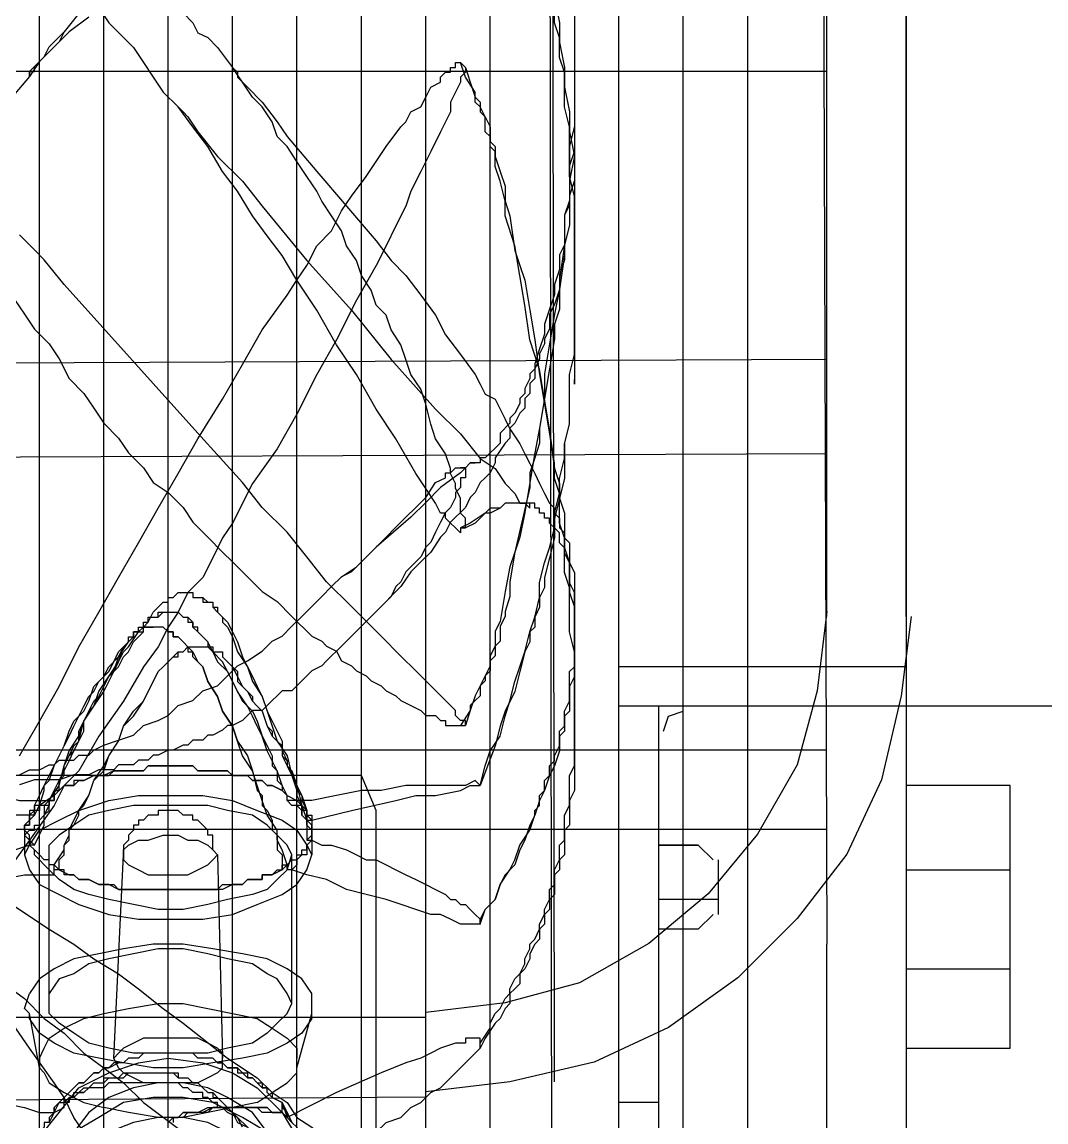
# Model space of a CAD drawing. Header units: millimetres. Extents: x 183355 to 194386, y -190559 to -183233.
# Drawn here: x 186724.3 to 186860, y -186828.7 to -186682.9 of the extents above; entities that cross this region are included whole.
import ezdxf

# ---------------------------------------------------------------- set-up
doc = ezdxf.new("R2010")
doc.units = ezdxf.units.MM
doc.header["$LTSCALE"] = 13
doc.layers.add('1', color=4, linetype='Continuous')

# ---------------------------------------------------------------- blocks, each defined once
blk = doc.blocks.new('A$C6BCA710F')
at = {"layer": '1'}
for points in [[(59.75, 378.85), (59.75, 525.93), (155.61, 525.27)], [(104.4, 525.27), (104.4, 5.25)], [(112.93, 525.27), (112.93, 5.25)], [(121.47, 525.27), (121.47, 5.25)], [(130, 525.27), (130, 5.25)], [(138.54, 525.27), (138.54, 5.25)], [(147.08, 525.27), (147.08, 5.25)], [(155.61, 525.27), (155.61, 5.25)], [(219.96, 461.58), (218.64, 472.09), (216.02, 483.25), (211.42, 493.1), (204.86, 501.63), (196.98, 509.51), (187.78, 516.08), (177.94, 520.67), (166.77, 523.3), (155.61, 524.61)], [(164.15, 524.61), (164.15, 5.25)], [(172.68, 523.3), (172.03, 7.22)], [(181.22, 520.02), (181.22, 10.51)], [(155.61, 514.76), (59.75, 514.76)], [(189.75, 515.42), (189.75, 15.1)], [(208.79, 460.92), (207.48, 471.43), (204.86, 481.28), (199.6, 490.47), (193.04, 498.35), (185.16, 504.92), (175.97, 510.17), (166.12, 512.79), (155.61, 514.11)], [(198.29, 508.86), (198.29, 21.67)], [(208.79, 489.81), (59.09, 489.81)], [(101.77, 482.59), (103.08, 481.94), (103.74, 481.94), (104.4, 481.94), (105.71, 481.28), (106.37, 481.28), (107.02, 480.62), (108.34, 480.62), (108.99, 480.62), (109.65, 479.97), (110.96, 479.97), (111.62, 479.31), (112.93, 478.65), (114.9, 478), (116.87, 477.34), (118.19, 476.03), (120.16, 475.37), (121.47, 474.71), (122.78, 473.4), (124.75, 472.74), (126.06, 471.43), (128.03, 470.77), (129.35, 469.46), (130.66, 468.15), (131.97, 467.49), (133.94, 466.18), (135.26, 464.86), (136.57, 464.21), (137.88, 462.89), (139.2, 461.58), (140.51, 460.27), (141.82, 458.95), (143.14, 457.64), (144.45, 456.33)], [(175.31, 382.13), (175.31, 384.1), (175.31, 386.07), (175.31, 388.7), (175.31, 390.67), (175.31, 392.64), (175.31, 394.61), (175.31, 397.24), (175.31, 399.21), (175.31, 401.17), (175.31, 403.8), (174.65, 405.77), (174.65, 407.74), (174.65, 409.71), (174, 412.34), (174, 414.31), (173.34, 416.28), (173.34, 418.25), (172.68, 420.22), (172.03, 421.53), (172.03, 422.84), (172.03, 423.5), (171.37, 424.81), (171.37, 425.47), (170.71, 426.78), (170.71, 427.44), (170.06, 428.75), (170.06, 430.06), (169.4, 430.72), (169.4, 432.03), (168.74, 432.69), (168.74, 434), (168.09, 434.66), (167.43, 435.97), (166.77, 436.63), (166.77, 437.94), (166.12, 438.6), (164.8, 440.57), (164.8, 441.23), (164.15, 442.54), (163.49, 443.2), (162.83, 443.85), (162.18, 445.17), (161.52, 445.82), (160.86, 447.14), (160.21, 447.79), (159.55, 448.45), (158.89, 449.11), (158.24, 450.42), (157.58, 451.08), (156.27, 453.05), (154.95, 454.36), (153.64, 455.67), (152.33, 457.64), (149.05, 460.92), (147.73, 462.24), (147.08, 462.89), (146.42, 463.55), (145.76, 464.21), (145.11, 464.86), (144.45, 465.52), (143.79, 466.18), (143.14, 466.83), (142.48, 467.49), (141.82, 468.15), (140.51, 468.8), (139.85, 469.46), (139.2, 470.12), (138.54, 470.77), (137.88, 471.43), (136.57, 471.43), (135.91, 472.09), (135.26, 472.74), (134.6, 473.4), (133.94, 474.06), (132.63, 474.06), (131.97, 474.71), (131.32, 475.37), (130, 476.03), (129.35, 476.03), (128.69, 476.68), (127.38, 477.34), (126.72, 477.34), (126.06, 478), (124.75, 478), (124.09, 478.65), (123.44, 478.65), (122.13, 479.31), (121.47, 479.31), (120.16, 479.97), (119.5, 479.97), (118.84, 480.62), (117.53, 480.62), (116.87, 481.28), (115.56, 481.28), (114.9, 481.28), (114.25, 481.94), (112.93, 481.94), (112.28, 481.94), (110.96, 482.59), (110.31, 482.59), (108.99, 482.59), (107.02, 483.25), (105.05, 483.25), (103.74, 483.25), (101.77, 483.91)], [(208.79, 479.31), (53.84, 479.31)], [(160.86, 476.03), (160.86, 475.37), (160.21, 475.37), (159.55, 474.71), (159.55, 474.06), (158.89, 473.4), (158.24, 472.74), (154.95, 469.46), (151.67, 466.18), (150.36, 464.86), (149.05, 463.55), (145.76, 460.27), (142.48, 456.98), (139.85, 453.7), (137.23, 450.42), (133.94, 447.14), (131.32, 443.85), (125.41, 437.29), (119.5, 430.72), (113.59, 424.16), (107.68, 417.59), (105.05, 414.31), (103.74, 412.99), (101.77, 411.02)], [(143.79, 466.18), (144.45, 467.49), (145.76, 468.15), (146.42, 468.8), (147.73, 469.46), (148.39, 470.12), (149.7, 470.77), (150.36, 471.43), (151.67, 472.09), (152.33, 472.74), (153.64, 473.4), (154.95, 474.06), (155.61, 474.71), (156.92, 474.71), (157.58, 475.37), (158.24, 475.37), (158.24, 476.03), (158.89, 476.03), (159.55, 476.03), (160.21, 476.03)], [(173.34, 418.25), (172.68, 421.53), (172.03, 425.47), (171.37, 429.41), (171.37, 432.69), (170.71, 436.63), (170.06, 439.91), (169.4, 443.85), (168.74, 447.79), (168.09, 451.08), (167.43, 453.05), (166.77, 455.02), (166.12, 458.3), (165.46, 462.24), (164.8, 463.55), (164.8, 465.52), (164.15, 466.83), (164.15, 467.49), (164.15, 468.15), (163.49, 469.46), (163.49, 470.12), (162.83, 470.77), (162.83, 472.09), (162.18, 472.74), (161.52, 473.4), (161.52, 474.06), (160.21, 476.03)], [(160.21, 476.03), (160.86, 476.03)], [(174, 412.34), (173.34, 416.93), (173.34, 420.87), (172.68, 422.84), (172.68, 424.81), (172.03, 428.75), (171.37, 432.69), (170.71, 436.63), (170.71, 438.6), (170.06, 440.57), (169.4, 442.54), (169.4, 444.51), (167.43, 453.05), (166.77, 456.98), (166.77, 458.95), (166.12, 460.92), (166.12, 461.58), (165.46, 462.89), (165.46, 463.55), (165.46, 464.86), (164.8, 465.52), (164.8, 466.83), (164.15, 467.49), (164.15, 468.8), (163.49, 469.46), (162.83, 470.77), (162.18, 472.09), (161.52, 474.06), (160.86, 476.03)], [(101.11, 419.56), (102.43, 421.53), (103.74, 423.5), (105.71, 425.47), (107.02, 427.44), (108.34, 430.06), (110.31, 432.03), (111.62, 434), (112.93, 435.97), (114.9, 437.94), (116.22, 439.91), (118.19, 441.88), (119.5, 443.85), (121.47, 445.17), (123.44, 447.14), (124.75, 449.11), (126.72, 451.08), (128.69, 453.05), (130, 454.36), (131.97, 456.33), (133.94, 458.3), (135.91, 459.61), (137.88, 461.58), (138.54, 462.24), (139.85, 463.55), (140.51, 464.21), (141.82, 464.86), (142.48, 465.52), (143.79, 466.18)], [(160.86, 442.54), (160.86, 443.2), (160.21, 443.2), (160.21, 443.85), (160.21, 444.51), (159.55, 445.17), (159.55, 445.82), (158.89, 447.14), (158.24, 447.79), (157.58, 449.11), (156.92, 450.42), (156.27, 451.73), (155.61, 452.39), (154.95, 453.7), (154.3, 454.36), (152.98, 455.67), (152.33, 456.98), (151.67, 457.64), (151.02, 458.95), (150.36, 459.61), (149.05, 460.92)], [(208.79, 461.58), (208.79, 216.02)], [(219.3, 461.58), (219.3, 263.95)], [(144.45, 456.33), (146.42, 455.02), (148.39, 453.05), (150.36, 451.08), (151.67, 449.76), (155.61, 445.82), (156.92, 443.85), (158.24, 443.2), (158.24, 442.54), (158.89, 442.54), (159.55, 441.88), (160.86, 441.88), (161.52, 441.23)], [(162.18, 441.23), (161.52, 441.23), (160.86, 441.88), (160.21, 442.54), (157.58, 444.51), (155.61, 446.48), (153.64, 448.45), (149.05, 452.39), (147.08, 454.36), (145.76, 455.67), (144.45, 456.33)], [(159.55, 441.88), (160.21, 441.88)], [(160.21, 441.88), (160.86, 441.88), (160.86, 442.54)], [(175.31, 382.13), (175.31, 384.1), (175.31, 385.42), (175.31, 387.39), (175.31, 389.36), (175.31, 390.67), (175.31, 392.64), (175.31, 394.61), (175.31, 396.58), (175.31, 397.89), (175.31, 399.86), (174.65, 401.83), (174.65, 403.14), (174.65, 405.11), (174.65, 407.08), (174, 408.4), (174, 410.37), (174, 412.34), (173.34, 413.65), (173.34, 415.62), (172.68, 417.59), (172.68, 418.9), (172.03, 420.87), (171.37, 422.84), (171.37, 424.16), (170.71, 426.13), (170.06, 428.09), (170.06, 428.75), (169.4, 429.41), (169.4, 430.06), (168.74, 431.38), (168.74, 432.03), (168.09, 432.69), (168.09, 433.35), (167.43, 434.66), (166.77, 435.32), (166.77, 435.97), (165.46, 437.29), (165.46, 438.6), (164.8, 439.26), (164.15, 439.91), (163.49, 440.57), (162.83, 440.57), (162.83, 441.23), (162.18, 441.23), (161.52, 441.23), (160.86, 441.88), (160.21, 441.88)], [(161.52, 441.23), (162.18, 441.23)], [(107.68, 384.1), (107.02, 385.42), (105.71, 386.73), (103.08, 389.36), (103.08, 390.01), (99.14, 394.61)], [(175.31, 379.51), (175.31, 382.13), (175.31, 384.1), (175.31, 386.73), (175.31, 389.36), (175.31, 391.33), (175.31, 393.95), (175.31, 396.58), (174.65, 399.21), (174.65, 401.17), (174.65, 403.8), (174.65, 406.43), (174, 408.4), (174, 411.02), (174, 413.65), (173.34, 418.25)], [(175.31, 388.04), (175.31, 391.33), (175.31, 394.61), (175.31, 397.24), (175.31, 400.52), (174.65, 403.8), (174.65, 406.43), (174.65, 409.71), (174, 412.34)], [(208.79, 389.36), (59.75, 389.36)], [(104.4, 388.04), (103.08, 390.01)], [(103.08, 390.01), (103.08, 389.36), (103.74, 389.36), (103.74, 388.7), (104.4, 388.04), (105.05, 387.39), (105.71, 386.07), (106.37, 385.42), (107.68, 384.1)], [(108.34, 384.1), (106.37, 386.07), (104.4, 388.04)], [(175.31, 382.13), (175.31, 384.1), (175.31, 388.04)], [(110.31, 380.82), (107.68, 384.1)], [(110.96, 382.13), (108.34, 384.1)], [(110.31, 240.97), (108.99, 239), (107.68, 236.37), (106.37, 234.4), (103.08, 229.81), (97.17, 221.27), (95.86, 219.3), (94.55, 217.33), (93.24, 214.7), (91.92, 212.73), (88.64, 208.79), (86.01, 204.2)], [(186.47, 184.5), (186.47, 340.77)], [(99.8, 221.27), (102.43, 223.24), (105.05, 225.87), (107.68, 227.84), (110.31, 230.46), (112.93, 232.43), (115.56, 234.4), (118.19, 237.03), (123.44, 240.97)], [(219.3, 68.94), (219.3, 263.95)], [(137.88, 254.76), (137.23, 251.47), (135.91, 248.19), (134.6, 245.56), (132.63, 242.94), (129.35, 240.97), (126.72, 239.65), (123.44, 239), (120.16, 239), (116.87, 239.65), (113.59, 240.97), (110.96, 242.94), (108.99, 245.56), (107.02, 248.19)], [(137.23, 239), (136.57, 238.34), (135.91, 238.34), (135.26, 238.34), (134.6, 238.34), (133.94, 238.34), (133.29, 237.68), (132.63, 237.68), (131.97, 237.68), (131.32, 237.68), (130.66, 237.68), (130, 237.68), (128.69, 237.68), (127.38, 237.68), (126.06, 238.34), (125.41, 238.34), (124.75, 238.34), (124.09, 238.34), (123.44, 238.34), (122.78, 239), (122.13, 239), (122.13, 239.65)], [(160.86, 100.46), (160.21, 101.11), (160.21, 101.77), (159.55, 103.08), (158.89, 104.4), (158.89, 105.71), (158.24, 107.02), (157.58, 108.34), (156.27, 110.96), (154.95, 113.59), (153.64, 116.22), (152.98, 118.19), (151.67, 120.81), (150.36, 123.44), (149.05, 126.06), (146.42, 130.66), (143.79, 135.91), (141.17, 140.51), (138.54, 145.76), (135.91, 150.36), (132.63, 154.95), (130, 160.21), (128.69, 162.18), (127.38, 164.8), (126.06, 167.43), (124.09, 169.4), (122.78, 172.03), (121.47, 174), (120.16, 176.62), (118.19, 179.25), (115.56, 183.84), (112.28, 188.44), (109.65, 193.04), (107.68, 195.01), (106.37, 197.63), (103.08, 202.23), (99.8, 206.83)], [(126.06, 235.06), (126.72, 235.71), (127.38, 235.71), (128.03, 236.37), (128.69, 237.03), (129.35, 237.68), (130, 238.34), (130.66, 239.65), (131.97, 240.31), (132.63, 241.62), (133.94, 242.28), (134.6, 243.59), (135.26, 244.25), (136.57, 245.56), (137.23, 246.88), (137.88, 247.53), (138.54, 248.19), (138.54, 248.85), (139.2, 249.5), (139.2, 250.16), (139.85, 251.47)], [(140.51, 250.82), (139.2, 246.88), (137.23, 243.59), (134.6, 240.97), (131.32, 239)], [(102.43, 250.16), (103.08, 245.56), (104.4, 241.62), (107.02, 238.34), (109.65, 235.06), (113.59, 233.09), (117.53, 231.78), (121.47, 231.12), (126.06, 231.78)], [(131.32, 240.31), (130.66, 239), (129.35, 238.34), (128.69, 237.68), (128.03, 237.68), (128.03, 237.03), (127.38, 237.03), (126.72, 236.37), (126.06, 236.37), (126.06, 235.71), (125.41, 235.71), (124.75, 235.71), (124.09, 235.06), (123.44, 235.06), (122.78, 234.4), (122.13, 234.4), (121.47, 234.4), (120.81, 234.4), (120.16, 234.4), (119.5, 234.4), (118.19, 234.4), (117.53, 234.4), (116.87, 234.4), (116.22, 234.4), (115.56, 234.4), (114.9, 234.4), (114.25, 234.4), (113.59, 234.4), (112.93, 235.06), (112.28, 235.06), (111.62, 235.06), (110.96, 235.06), (110.31, 235.71), (109.65, 235.71), (108.99, 236.37), (108.34, 236.37), (108.34, 237.03), (107.68, 237.03)], [(136.57, 237.03), (135.26, 236.37), (134.6, 235.71), (134.6, 235.06), (133.94, 235.06), (133.29, 234.4), (132.63, 233.75), (131.97, 233.75), (131.32, 233.09), (130.66, 232.43), (130, 232.43), (129.35, 232.43), (128.69, 231.78), (128.03, 231.78), (127.38, 231.12), (126.72, 231.12), (126.06, 231.12), (125.41, 231.12), (124.75, 230.46), (124.09, 230.46), (123.44, 230.46), (122.78, 230.46), (122.13, 230.46), (120.81, 230.46), (120.16, 230.46), (119.5, 230.46), (118.84, 230.46), (118.19, 230.46), (117.53, 231.12), (116.87, 231.12), (116.22, 231.12), (115.56, 231.78), (114.9, 231.78), (114.25, 231.78), (113.59, 232.43), (112.93, 232.43), (112.28, 233.09), (111.62, 233.09), (110.96, 233.75), (110.31, 234.4), (109.65, 234.4), (108.99, 235.06), (108.34, 235.71), (107.68, 236.37), (107.02, 237.03), (106.37, 237.68), (106.37, 238.34), (105.71, 239), (105.71, 239.65)], [(137.23, 238.34), (137.88, 239.65), (138.54, 240.31), (138.54, 240.97), (139.2, 241.62), (139.2, 242.28), (139.85, 243.59), (139.85, 244.25), (140.51, 244.91), (140.51, 246.22), (140.51, 247.53), (140.51, 248.85)], [(101.77, 191.07), (104.4, 186.47), (107.02, 181.87), (109.65, 176.62), (112.28, 172.03), (114.9, 167.43), (117.53, 162.83), (120.16, 158.24), (122.78, 153.64), (125.41, 149.05), (128.69, 143.79), (131.32, 139.2), (133.94, 134.6), (137.23, 130), (138.54, 128.03), (139.85, 126.06), (141.17, 123.44), (143.14, 121.47), (144.45, 118.84), (145.76, 116.87), (147.73, 114.25), (149.05, 112.28), (150.36, 110.31), (152.33, 107.68), (152.98, 107.02), (153.64, 105.71), (154.95, 105.05), (155.61, 103.74), (156.27, 102.43), (157.58, 101.77), (157.58, 101.11), (158.24, 100.46), (158.89, 100.46), (158.89, 99.8), (159.55, 99.8), (159.55, 99.14), (160.21, 99.14)], [(115.56, 237.03), (112.28, 239), (108.99, 240.97), (106.37, 243.59), (104.4, 246.88)], [(129.35, 237.68), (130, 238.34), (130.66, 239), (131.97, 240.31), (133.29, 241.62), (133.94, 242.94), (135.26, 243.59), (135.91, 244.91), (137.23, 246.22), (137.88, 247.53)], [(136.57, 238.34), (138.54, 241.62), (139.85, 245.56)], [(162.83, 229.15), (162.83, 228.49), (162.18, 228.49), (161.52, 228.49), (160.86, 228.49), (160.86, 229.15), (160.21, 229.15), (159.55, 229.15), (157.58, 229.81), (156.27, 230.46), (154.95, 231.12), (152.98, 231.78), (149.7, 233.09), (143.79, 235.71), (137.23, 239), (137.88, 239.65)], [(140.51, 246.22), (141.82, 245.56), (143.14, 244.91), (145.11, 243.59), (146.42, 242.94), (147.73, 241.62), (149.05, 240.97), (150.36, 239.65), (152.33, 239), (153.64, 237.68), (154.95, 237.03), (156.27, 235.71), (157.58, 235.06), (158.89, 233.75), (159.55, 233.09), (160.21, 232.43), (160.86, 231.78), (161.52, 231.12), (162.18, 230.46), (162.83, 229.81)], [(77.48, 234.4), (81.42, 234.4), (84.7, 235.06), (86.67, 235.06), (88.64, 235.06), (89.95, 235.71), (91.92, 235.71), (93.89, 236.37), (95.21, 236.37), (99.14, 237.03), (102.43, 237.68), (104.4, 238.34), (106.37, 238.34), (105.71, 239.65), (105.05, 239.65), (105.05, 240.31), (104.4, 240.97), (103.74, 242.28), (103.74, 242.94), (103.74, 243.59), (103.08, 244.25)], [(81.42, 196.98), (83.39, 197.63), (84.7, 198.95), (86.01, 200.26), (87.98, 201.57), (90.61, 203.54), (93.89, 205.51), (96.52, 207.48), (99.8, 210.11), (105.71, 214.05), (108.99, 216.02), (111.62, 217.99), (114.9, 219.96), (117.53, 221.93), (120.81, 224.55), (123.44, 226.52), (129.35, 231.12), (133.29, 233.75), (135.26, 235.71), (137.23, 237.03), (138.54, 239), (140.51, 240.31), (144.45, 243.59)], [(121.47, 239.65), (122.13, 239), (122.78, 239), (123.44, 238.34), (124.09, 238.34), (124.75, 238.34), (125.41, 238.34), (126.72, 237.68), (127.38, 237.68), (128.03, 237.68), (128.69, 237.68), (129.35, 237.68), (130, 237.68), (130.66, 237.68), (131.32, 237.68), (131.97, 237.68), (132.63, 237.68), (133.29, 237.68), (133.94, 237.68), (134.6, 237.68)], [(134.6, 237.68), (133.94, 237.68), (133.29, 237.68), (132.63, 237.68), (131.97, 237.68), (131.32, 237.68), (130.66, 237.68), (130, 237.68), (129.35, 237.68), (128.69, 237.68), (128.03, 237.68), (127.38, 237.68), (126.72, 238.34), (125.41, 238.34), (124.75, 238.34), (124.09, 238.34), (123.44, 239), (122.78, 239), (122.13, 239), (121.47, 239.65)], [(147.08, 242.28), (147.08, 193.69)], [(113.59, 236.37), (110.96, 238.34), (108.99, 240.97)], [(134.6, 240.97), (132.63, 238.34)], [(149.05, 240.97), (149.05, 198.29)], [(106.37, 238.34), (107.68, 237.68), (107.68, 237.03), (108.34, 236.37), (108.99, 236.37), (108.99, 235.71), (109.65, 235.71), (110.31, 235.71), (110.96, 235.06), (111.62, 234.4), (112.28, 234.4), (112.93, 234.4), (112.93, 233.75), (113.59, 233.75), (114.25, 233.75), (114.9, 233.75), (115.56, 233.75), (116.22, 233.09), (116.87, 233.09), (117.53, 233.09), (118.19, 233.09), (118.84, 233.09), (120.16, 233.09), (120.81, 233.09), (121.47, 233.09), (122.13, 233.09), (122.78, 233.09), (122.78, 233.75)], [(106.37, 238.34), (107.02, 237.03)], [(106.37, 238.34), (106.37, 237.68), (107.02, 237.03)], [(107.68, 235.71), (110.31, 237.03), (112.93, 237.68)], [(133.29, 237.03), (130, 237.68), (126.72, 238.34), (123.44, 239), (120.16, 239), (116.22, 238.34), (112.93, 237.68)], [(132.63, 238.34), (129.35, 236.37), (126.72, 235.06), (123.44, 234.4), (120.16, 234.4), (116.87, 235.06), (113.59, 236.37)], [(131.32, 239), (127.38, 237.03), (123.44, 236.37), (119.5, 236.37), (115.56, 237.03)], [(126.06, 235.06), (126.72, 235.71), (127.38, 235.71), (127.38, 236.37), (128.03, 236.37), (128.69, 237.03), (129.35, 237.68)], [(128.03, 231.78), (128.69, 231.78), (129.35, 232.43), (130.66, 232.43), (130.66, 233.09), (131.32, 233.09), (131.97, 233.09), (131.97, 233.75), (132.63, 233.75), (133.29, 234.4), (133.94, 234.4), (133.94, 235.06), (134.6, 235.06), (135.26, 235.71), (135.26, 236.37), (136.57, 237.03), (137.23, 238.34)], [(133.29, 235.06), (136.57, 238.34)], [(134.6, 237.68), (135.26, 238.34), (135.91, 238.34), (136.57, 238.34), (136.57, 237.68), (136.57, 237.03)], [(136.57, 237.03), (137.23, 239)], [(136.57, 237.03), (136.57, 237.68), (137.23, 238.34)], [(107.02, 237.03), (107.68, 237.03), (107.68, 236.37), (108.34, 235.71), (108.99, 235.06), (109.65, 234.4), (110.31, 234.4), (110.96, 233.75), (111.62, 233.09), (112.28, 233.09), (112.93, 232.43), (113.59, 232.43), (114.9, 231.78)], [(107.02, 237.03), (107.68, 237.03)], [(107.68, 237.03), (108.34, 236.37), (108.99, 236.37), (109.65, 235.71), (110.31, 235.06), (110.96, 235.06), (111.62, 234.4), (112.28, 234.4), (112.93, 234.4), (113.59, 233.75), (114.9, 233.75), (115.56, 233.09), (116.87, 233.09), (117.53, 233.09), (118.19, 233.09), (119.5, 233.09), (120.16, 233.09), (120.81, 233.09), (121.47, 233.09), (122.13, 233.09), (122.78, 233.75)], [(133.29, 237.03), (135.26, 235.71)], [(186.47, 237.03), (181.22, 237.03)], [(104.4, 232.43), (105.05, 233.09), (105.71, 234.4), (107.68, 235.71)], [(122.78, 233.75), (124.09, 233.75), (124.75, 234.4), (125.41, 234.4), (126.06, 235.06)], [(126.06, 231.78), (130, 233.09), (133.29, 235.06)], [(135.26, 235.71), (137.23, 234.4), (138.54, 233.09), (138.54, 232.43)], [(128.69, 232.43), (128.03, 233.09), (126.72, 233.75), (125.41, 234.4), (123.44, 234.4), (121.47, 234.4), (119.5, 234.4), (118.19, 234.4), (116.87, 233.75), (115.56, 233.09), (114.9, 232.43)], [(104.4, 232.43), (103.08, 225.21)], [(104.4, 231.12), (104.4, 232.43)], [(114.9, 232.43), (114.25, 231.12)], [(131.32, 231.12), (127.38, 231.78), (123.44, 232.43), (119.5, 232.43), (115.56, 231.78)], [(128.69, 232.43), (128.69, 231.12)], [(138.54, 232.43), (138.54, 231.12)], [(138.54, 232.43), (140.51, 225.21)], [(115.56, 231.78), (112.28, 231.12), (108.99, 230.46), (106.37, 229.15), (104.4, 227.84), (103.08, 225.87), (103.08, 225.21)], [(104.4, 231.12), (105.05, 229.81), (105.71, 228.49), (107.68, 227.18), (110.31, 225.87), (112.93, 225.21), (116.22, 224.55), (120.16, 223.9), (123.44, 223.9), (126.72, 224.55), (130, 225.21), (133.29, 225.87), (135.26, 227.18), (137.23, 228.49), (138.54, 229.81), (138.54, 231.12)], [(126.72, 230.46), (123.44, 230.46), (120.16, 230.46), (116.87, 230.46), (113.59, 229.81), (110.96, 229.15), (108.99, 227.84), (107.02, 226.52), (105.71, 225.21), (105.71, 223.9)], [(114.25, 231.12), (115.56, 204.2)], [(114.25, 231.12), (114.9, 230.46)], [(128.69, 231.12), (128.69, 230.46), (128.03, 229.81), (126.72, 229.15), (125.41, 228.49), (123.44, 228.49), (121.47, 228.49), (119.5, 228.49), (118.19, 228.49), (116.87, 229.15), (115.56, 229.81), (114.9, 230.46)], [(137.23, 225.21), (135.91, 226.52), (134.6, 227.84), (132.63, 229.15), (129.35, 229.81), (126.72, 230.46)], [(128.03, 204.2), (128.69, 231.12)], [(140.51, 225.87), (139.2, 227.84), (137.23, 229.15), (134.6, 230.46), (131.32, 231.12)], [(162.83, 229.15), (164.15, 227.18), (164.15, 226.52), (164.8, 225.21), (165.46, 224.55), (166.12, 223.24), (166.77, 222.58), (166.77, 221.93), (167.43, 220.61), (168.09, 219.96), (168.74, 218.64), (168.74, 217.99), (169.4, 216.67), (169.4, 216.02), (170.06, 215.36), (170.71, 214.05), (170.71, 213.39), (171.37, 212.08), (171.37, 211.42), (172.03, 210.11), (172.03, 208.79), (172.68, 208.14), (172.68, 206.83), (172.68, 206.17), (173.34, 204.86), (173.34, 204.2), (173.34, 202.89), (174, 202.23), (174, 200.92), (174, 200.26), (174, 198.95), (174.65, 197.63), (174.65, 196.98), (174.65, 195.66), (174.65, 195.01), (174.65, 193.69), (175.31, 192.38), (175.31, 191.72), (175.31, 189.75), (175.31, 187.78), (175.31, 185.16), (175.31, 183.19), (175.31, 181.22), (175.31, 179.25), (175.31, 177.28), (174.65, 174.65), (174.65, 172.68), (174.65, 170.71), (174.65, 168.74), (174, 166.77), (174, 164.8), (174, 162.18), (173.34, 160.21), (173.34, 158.24), (173.34, 156.27), (172.68, 154.3), (172.68, 152.33), (172.03, 147.73), (171.37, 143.79), (170.71, 139.85), (169.4, 135.91), (168.74, 131.32), (168.09, 127.38), (167.43, 123.44), (166.12, 119.5), (166.12, 117.53), (165.46, 114.9), (164.8, 112.93), (164.8, 110.96), (164.15, 110.31), (164.15, 108.99), (163.49, 108.34), (163.49, 107.02), (163.49, 106.37), (162.83, 105.05), (162.18, 104.4), (162.18, 103.08), (160.86, 101.11), (160.21, 99.14)], [(160.86, 99.8), (161.52, 101.77), (162.18, 103.74), (162.83, 104.4), (162.83, 105.71), (163.49, 106.37), (164.15, 107.68), (164.15, 108.34), (164.15, 109.65), (164.8, 110.31), (164.8, 111.62), (165.46, 113.59), (166.12, 115.56), (166.12, 117.53), (166.77, 119.5), (167.43, 124.1), (168.09, 126.06), (168.74, 128.03), (169.4, 131.97), (170.06, 135.91), (170.71, 140.51), (171.37, 144.45), (172.03, 148.39), (172.68, 152.98), (173.34, 154.95), (173.34, 156.92), (174, 158.89), (174, 160.86), (174, 163.49), (174.65, 165.46), (174.65, 167.43), (174.65, 169.4), (175.31, 171.37), (175.31, 174), (175.31, 175.97), (175.31, 177.94), (175.31, 179.9), (175.31, 181.87), (175.31, 184.5), (175.31, 186.47), (175.31, 188.44), (175.31, 190.41), (175.31, 192.38), (175.31, 193.69), (175.31, 195.01), (175.31, 195.66), (174.65, 196.98), (174.65, 197.63), (174.65, 198.95), (174.65, 200.26), (174, 200.92), (174, 202.23), (174, 202.89), (174, 204.2), (173.34, 204.86), (173.34, 206.17), (172.68, 206.83), (172.68, 208.14), (172.68, 209.45), (172.03, 210.11), (172.03, 211.42), (171.37, 212.08), (171.37, 213.39), (170.71, 214.05), (170.71, 215.36), (170.06, 216.02), (169.4, 217.33), (169.4, 217.99), (168.74, 219.3), (168.09, 219.96), (168.09, 221.27), (167.43, 221.93), (166.77, 222.58), (166.77, 223.9), (166.12, 224.55), (165.46, 225.87), (164.8, 226.52), (163.49, 228.49), (162.83, 229.81)], [(162.83, 229.81), (162.83, 229.15)], [(219.3, 229.81), (233.09, 229.81), (233.09, 195.01), (219.3, 195.01)], [(103.08, 225.21), (102.43, 224.55)], [(102.43, 224.55), (103.08, 222.58)], [(137.23, 225.21), (137.88, 223.9)], [(140.51, 225.87), (140.51, 225.21)], [(140.51, 225.21), (140.51, 224.55)], [(140.51, 224.55), (140.51, 222.58)], [(137.88, 223.9), (137.23, 222.58), (135.91, 220.61), (134.6, 219.96), (132.63, 218.64), (129.35, 217.99), (126.72, 217.33), (123.44, 216.67), (120.16, 216.67), (116.87, 217.33), (113.59, 217.99), (110.96, 218.64), (108.99, 219.96), (107.02, 220.61), (105.71, 222.58)], [(105.71, 223.9), (105.71, 204.2)], [(105.71, 223.9), (105.71, 222.58)], [(137.88, 223.9), (137.88, 204.2)], [(106.37, 219.3), (104.4, 220.61), (103.08, 222.58)], [(140.51, 222.58), (139.2, 220.61)], [(139.2, 220.61), (137.23, 219.3), (134.6, 217.99), (131.32, 217.33), (127.38, 216.67), (123.44, 216.02), (119.5, 216.02), (115.56, 216.67), (112.28, 217.33), (108.99, 217.99), (106.37, 219.3)], [(219.3, 219.3), (233.09, 219.3)], [(208.14, 33.49), (208.79, 216.02)], [(123.44, 92.58), (124.75, 93.89), (125.41, 95.21), (126.72, 95.86), (128.03, 97.17), (130, 99.8), (130.66, 100.46), (130.66, 101.11), (131.97, 102.43), (133.94, 104.4), (135.91, 107.02), (137.23, 108.99), (141.17, 113.59), (145.11, 118.19), (149.05, 122.78), (151.02, 125.41), (152.98, 127.38), (154.95, 130), (156.92, 132.63), (158.24, 135.26), (160.21, 137.88), (162.18, 140.51), (162.83, 141.82), (163.49, 143.14), (164.8, 143.79), (165.46, 145.11), (166.12, 146.42), (166.77, 147.73), (168.09, 149.7), (168.74, 151.02), (169.4, 152.33), (170.06, 153.64), (170.71, 154.95), (171.37, 156.27), (172.03, 157.58), (172.68, 158.24), (172.68, 158.89), (173.34, 159.55), (173.34, 160.86), (174, 161.52), (174, 162.18), (174.65, 162.83), (174.65, 164.15), (174.65, 164.8), (174.65, 165.46), (175.31, 166.77), (175.31, 167.43), (175.31, 168.09), (175.31, 169.4), (175.31, 170.06), (175.31, 171.37), (175.31, 172.03), (175.31, 172.68), (175.31, 174), (175.31, 174.65), (175.31, 175.31), (175.31, 176.62), (175.31, 177.28), (175.31, 177.94), (175.31, 179.25), (175.31, 179.9), (175.31, 180.56), (174.65, 181.87), (174.65, 182.53), (174.65, 183.19), (174.65, 184.5), (174.65, 185.16), (174, 185.81), (174, 187.13), (174, 187.78), (173.34, 188.44), (173.34, 189.75), (173.34, 190.41), (172.68, 192.38), (172.03, 193.69), (171.37, 195.66), (170.71, 196.98), (170.06, 198.95), (169.4, 200.26), (168.74, 202.23), (168.09, 203.54), (167.43, 205.51), (166.12, 206.83), (165.46, 208.14), (164.8, 210.11), (163.49, 211.42), (162.83, 212.73), (162.83, 213.39)], [(162.18, 213.39), (161.52, 213.39), (160.86, 213.39), (160.21, 213.39), (158.89, 212.73), (157.58, 212.08), (156.27, 212.08), (150.36, 210.11), (147.73, 209.45), (145.11, 208.79), (142.48, 207.48), (139.85, 206.83), (137.88, 206.17), (137.23, 206.17)], [(162.83, 213.39), (162.18, 213.39)], [(162.83, 213.39), (162.83, 212.73)], [(162.83, 213.39), (163.49, 211.42), (164.8, 210.11), (165.46, 208.14), (166.77, 206.17), (167.43, 204.86), (168.09, 202.89), (169.4, 200.92), (170.06, 198.95), (170.06, 198.29), (170.71, 197.63), (170.71, 196.32), (171.37, 195.66), (171.37, 194.35), (172.03, 193.69), (172.03, 192.38), (172.68, 191.72), (172.68, 191.07), (173.34, 189.75), (173.34, 189.1), (173.34, 187.78), (174, 187.13), (174, 185.81), (174, 185.16), (174.65, 183.84), (174.65, 183.19), (174.65, 181.87), (174.65, 181.22), (174.65, 179.9), (175.31, 179.25), (175.31, 177.94), (175.31, 177.28), (175.31, 175.97), (175.31, 175.31), (175.31, 174), (175.31, 173.34), (175.31, 172.03), (175.31, 171.37), (175.31, 170.06), (175.31, 169.4), (174.65, 168.09), (174.65, 167.43), (174.65, 166.12), (174.65, 165.46), (174, 164.15), (174, 163.49), (173.34, 162.83), (173.34, 162.18), (173.34, 161.52), (172.68, 160.86), (172.03, 160.21), (172.03, 159.55), (171.37, 159.55), (171.37, 158.89), (170.71, 158.89), (170.71, 158.24), (170.06, 158.24), (170.06, 157.58), (169.4, 157.58), (168.74, 157.58), (168.09, 157.58), (167.43, 157.58), (166.77, 157.58), (166.12, 157.58)], [(191.72, 214.05), (186.47, 214.05)], [(193.69, 212.08), (191.72, 214.05)], [(104.4, 208.14), (107.02, 209.45), (109.65, 210.76), (113.59, 212.08), (117.53, 212.73), (121.47, 212.73), (126.06, 212.73), (130, 212.08), (133.29, 210.76), (136.57, 209.45), (138.54, 208.14), (139.85, 206.17), (140.51, 204.2)], [(140.51, 202.23), (141.82, 202.89), (143.14, 202.89), (145.11, 203.54), (146.42, 204.2), (147.73, 204.86), (149.05, 204.86), (150.36, 205.51), (151.67, 206.17), (152.98, 206.83), (154.3, 207.48), (155.61, 208.14), (156.92, 208.79), (158.24, 209.45), (158.89, 210.11), (159.55, 210.11), (160.21, 210.76), (160.86, 210.76), (161.52, 211.42), (162.18, 212.08), (162.83, 212.73)], [(194.35, 204.86), (194.35, 212.08)], [(137.23, 206.17), (135.91, 207.48), (134.6, 208.79), (132.63, 209.45), (129.35, 210.11), (126.72, 210.76), (123.44, 211.42), (120.16, 211.42), (116.87, 210.76), (113.59, 210.11), (110.96, 209.45), (108.99, 208.79), (107.02, 207.48), (105.71, 206.17), (105.71, 204.2)], [(194.35, 210.11), (186.47, 210.11)], [(106.37, 206.83), (105.71, 206.17), (105.05, 205.51), (104.4, 204.86), (103.74, 204.2), (103.74, 203.54), (103.08, 202.89), (99.14, 204.2), (96.52, 204.2), (94.55, 204.86), (89.95, 205.51), (86.01, 206.17), (81.42, 207.48), (79.45, 207.48), (76.82, 208.14), (72.88, 208.79), (71.57, 208.79), (70.25, 208.79), (69.6, 208.79), (68.94, 209.45), (68.29, 209.45)], [(121.47, 174.65), (122.13, 174.65), (122.13, 175.31), (122.78, 175.31), (123.44, 175.97), (124.09, 176.62), (124.09, 177.28), (124.75, 177.28), (125.41, 178.59), (126.06, 179.25), (126.72, 181.22), (128.03, 183.19), (128.69, 185.16), (130, 187.13), (130.66, 189.1), (131.97, 191.07), (132.63, 193.04), (133.29, 195.66), (133.94, 196.32), (133.94, 197.63), (134.6, 198.29), (135.26, 199.6), (135.26, 200.92), (135.91, 201.57), (135.91, 202.89), (135.91, 203.54), (136.57, 204.2), (136.57, 204.86), (136.57, 205.51), (136.57, 206.17), (135.26, 206.83), (133.94, 206.83), (133.94, 207.48), (133.29, 207.48), (132.63, 207.48), (131.97, 207.48), (131.32, 208.14), (130.66, 208.14), (130, 208.14), (128.69, 208.79), (127.38, 208.79), (126.06, 208.79), (125.41, 208.79), (124.09, 208.79), (122.78, 208.79), (121.47, 208.79), (120.16, 208.79), (119.5, 208.79), (118.19, 208.79), (116.87, 208.79), (115.56, 208.79), (114.9, 208.79), (113.59, 208.14), (112.28, 208.14), (110.96, 207.48), (110.31, 207.48), (109.65, 207.48), (108.99, 206.83), (108.34, 206.83), (107.68, 206.83), (107.68, 206.17), (107.02, 206.17), (106.37, 205.51), (105.71, 205.51), (105.71, 204.86), (105.05, 204.86), (104.4, 204.2), (103.74, 203.54), (103.08, 202.89), (103.08, 202.23), (103.08, 201.57), (102.43, 200.92)], [(107.02, 206.17), (108.34, 206.83), (108.99, 206.83), (109.65, 207.48), (110.31, 207.48), (110.96, 207.48), (112.28, 208.14), (112.93, 208.14), (114.25, 208.14), (114.9, 208.79), (116.22, 208.79), (117.53, 208.79), (118.19, 208.79), (119.5, 208.79), (120.81, 208.79), (121.47, 208.79), (122.78, 208.79), (123.44, 208.79), (124.75, 208.79), (126.06, 208.79), (126.72, 208.79), (128.03, 208.79), (128.69, 208.14), (130, 208.14), (131.32, 208.14), (131.97, 207.48), (133.29, 207.48), (133.94, 207.48), (133.94, 206.83), (134.6, 206.83), (135.26, 206.83), (135.91, 206.17), (136.57, 206.17), (137.23, 205.51), (137.88, 204.86), (138.54, 204.86), (138.54, 204.2), (139.2, 204.2), (139.2, 203.54), (139.85, 203.54), (139.85, 202.89), (140.51, 202.23), (140.51, 201.57), (140.51, 200.92)], [(92.58, 208.14), (93.89, 208.14), (95.86, 207.48), (99.14, 207.48), (102.43, 206.83), (106.37, 206.83)], [(103.08, 206.17), (104.4, 208.14)], [(102.43, 204.2), (103.08, 206.17)], [(106.37, 206.83), (106.37, 205.51)], [(107.02, 206.17), (106.37, 206.17), (106.37, 205.51)], [(106.37, 205.51), (107.02, 206.17)], [(107.02, 206.17), (107.02, 205.51), (107.02, 204.86), (107.68, 204.2), (107.68, 202.89), (108.34, 202.23), (108.34, 200.92), (108.99, 200.26), (109.65, 198.95), (109.65, 198.29), (110.31, 197.63), (110.96, 196.32), (111.62, 194.35), (112.93, 193.04), (113.59, 191.07), (114.9, 189.1), (115.56, 187.13), (116.87, 185.81), (118.19, 183.84), (120.16, 179.9), (120.81, 179.25), (121.47, 178.59), (122.13, 177.94), (122.78, 177.94), (122.78, 177.28), (123.44, 177.28), (124.09, 176.62), (124.75, 176.62), (126.06, 176.62)], [(115.56, 204.2), (115.56, 204.86), (116.22, 205.51), (117.53, 206.17), (118.84, 206.83), (120.81, 206.83), (122.78, 206.83), (124.09, 206.83), (125.41, 206.17), (126.72, 205.51), (127.38, 204.86), (128.03, 204.2)], [(126.06, 170.06), (126.06, 170.71), (126.72, 170.71), (127.38, 170.71), (127.38, 171.37), (128.03, 171.37), (128.03, 172.03), (128.69, 172.68), (128.69, 173.34), (129.35, 174), (130, 175.31), (130.66, 177.28), (131.97, 179.25), (132.63, 181.22), (133.94, 183.19), (134.6, 185.16), (135.26, 187.13), (135.91, 189.1), (137.23, 191.07), (137.88, 193.69), (138.54, 195.66), (138.54, 196.32), (139.2, 197.63), (139.85, 199.6), (139.85, 202.23), (140.51, 202.23), (139.85, 202.89), (139.85, 203.54), (139.85, 204.2), (139.2, 204.2), (138.54, 204.86), (138.54, 205.51), (137.88, 206.17), (137.23, 206.17)], [(136.57, 206.17), (137.23, 205.51)], [(136.57, 206.17), (136.57, 205.51), (137.23, 205.51)], [(137.23, 206.17), (137.23, 205.51)], [(137.23, 206.17), (137.88, 204.2)], [(219.3, 206.17), (233.09, 206.17)], [(102.43, 200.92), (102.43, 204.2)], [(102.43, 204.2), (103.08, 202.89), (104.4, 200.92), (107.02, 199.6), (109.65, 198.29), (113.59, 196.98), (117.53, 196.32), (121.47, 196.32), (126.06, 196.32), (130, 196.98), (133.29, 198.29), (136.57, 199.6), (138.54, 200.92)], [(137.88, 204.2), (137.23, 202.89), (135.91, 201.57), (134.6, 200.26), (132.63, 198.95), (129.35, 198.29), (126.72, 197.63), (123.44, 197.63), (120.16, 197.63), (116.87, 197.63), (113.59, 198.29), (110.96, 198.95), (108.99, 200.26), (107.02, 201.57), (105.71, 202.89)], [(105.71, 204.2), (105.71, 202.89)], [(106.37, 205.51), (107.68, 203.54), (107.68, 202.89), (108.34, 201.57), (108.34, 200.92), (108.99, 199.6), (109.65, 198.29), (110.96, 196.32), (111.62, 194.35), (112.93, 192.38), (113.59, 191.07), (114.9, 189.1), (115.56, 187.13), (116.87, 185.16), (118.19, 183.84), (120.16, 179.9), (120.81, 179.25), (121.47, 178.59), (122.13, 177.94), (122.78, 177.28)], [(128.03, 204.2), (127.38, 203.54), (127.38, 202.89), (127.38, 202.23), (127.38, 201.57), (126.72, 201.57), (126.72, 200.92), (126.06, 200.26), (125.41, 199.6), (124.75, 199.6), (124.75, 198.95), (124.09, 198.95), (123.44, 198.95), (122.78, 198.29), (122.13, 198.29), (121.47, 198.29), (120.81, 198.29), (120.16, 198.29), (120.16, 198.95), (119.5, 198.95), (118.84, 198.95), (118.19, 199.6), (117.53, 199.6), (117.53, 200.26), (116.87, 200.26), (116.87, 200.92), (116.22, 201.57), (116.22, 202.23), (115.56, 202.89), (115.56, 203.54), (115.56, 204.2)], [(115.56, 204.2), (115.56, 203.54), (116.22, 202.89), (117.53, 202.23), (118.84, 202.23), (120.81, 201.57), (122.78, 201.57), (124.09, 202.23), (125.41, 202.23), (126.72, 202.89), (127.38, 203.54), (128.03, 204.2)], [(137.23, 205.51), (136.57, 203.54), (135.91, 202.23), (135.91, 200.92), (134.6, 198.95), (133.94, 196.98), (133.29, 195.01), (132.63, 193.04), (131.32, 191.07), (130.66, 189.1), (130, 187.13), (128.69, 185.16), (128.03, 183.19), (126.72, 181.22), (126.06, 179.25), (125.41, 178.59), (124.75, 177.94), (124.75, 177.28), (124.09, 176.62), (123.44, 175.97), (122.78, 175.31), (122.13, 175.31), (122.13, 174.65), (121.47, 174.65), (120.81, 174), (120.16, 174), (119.5, 174), (118.84, 174), (118.19, 174), (117.53, 174.65), (116.87, 174.65), (116.87, 175.31)], [(138.54, 200.92), (139.85, 202.89), (140.51, 204.2)], [(140.51, 200.92), (140.51, 204.2)], [(191.72, 202.89), (193.69, 204.86)], [(102.43, 201.57), (103.74, 202.89)], [(103.74, 202.89), (103.08, 202.89)], [(103.08, 202.23), (103.08, 202.89)], [(103.74, 202.89), (105.05, 200.26), (105.05, 198.95), (105.71, 198.29), (105.71, 196.98), (106.37, 195.66), (107.02, 194.35), (107.68, 193.69), (107.68, 192.38), (108.34, 191.07), (108.99, 189.75), (109.65, 189.1), (110.31, 186.47), (111.62, 184.5), (112.93, 182.53), (114.25, 179.9), (114.9, 177.94), (116.22, 175.97), (116.87, 175.31), (116.87, 174.65), (117.53, 174.65), (117.53, 174), (118.19, 174), (118.19, 173.34), (118.84, 173.34), (118.84, 172.68), (119.5, 172.68), (120.16, 172.68), (120.81, 172.03), (121.47, 172.03), (122.13, 172.03), (122.78, 172.03), (123.44, 172.68), (124.09, 172.68), (124.09, 173.34), (124.75, 173.34), (124.75, 174), (125.41, 174.65), (126.72, 175.97), (126.72, 176.62), (127.38, 177.28), (128.03, 178.59), (129.35, 179.9), (130, 181.22), (130.66, 182.53), (131.32, 183.84), (132.63, 185.16), (133.29, 186.47), (133.94, 188.44), (134.6, 189.75), (135.26, 191.07), (135.26, 192.38), (135.91, 193.04), (135.91, 194.35), (136.57, 195.01), (136.57, 195.66)], [(191.72, 202.89), (186.47, 202.89), (191.72, 202.89), (186.47, 202.89)], [(102.43, 201.57), (103.08, 202.23)], [(102.43, 200.92), (102.43, 201.57)], [(102.43, 201.57), (103.08, 200.92), (103.74, 200.92), (103.74, 200.26)], [(140.51, 201.57), (140.51, 200.92), (139.85, 200.26), (139.85, 199.6), (139.2, 198.95), (139.2, 198.29), (139.2, 197.63), (138.54, 197.63), (138.54, 196.98)], [(139.85, 202.23), (140.51, 201.57)], [(140.51, 202.23), (140.51, 201.57)], [(140.51, 200.92), (140.51, 201.57)], [(107.02, 195.66), (106.37, 196.32), (104.4, 197.63), (103.74, 197.63), (103.74, 198.29), (103.08, 198.29), (103.08, 198.95), (103.08, 199.6), (103.08, 200.26), (102.43, 200.26), (102.43, 200.92)], [(102.43, 200.92), (102.43, 200.26)], [(102.43, 200.26), (103.08, 200.26), (103.08, 199.6), (103.74, 198.95), (103.74, 197.63)], [(102.43, 200.26), (103.08, 199.6)], [(102.43, 200.26), (103.74, 198.95)], [(103.74, 200.26), (104.4, 200.26), (104.4, 199.6), (105.05, 198.95)], [(138.54, 196.98), (139.2, 197.63), (139.85, 198.29), (139.85, 198.95), (140.51, 198.95), (140.51, 199.6), (140.51, 200.26), (140.51, 200.92)], [(139.85, 199.6), (140.51, 200.26)], [(140.51, 200.92), (140.51, 200.26)], [(140.51, 199.6), (140.51, 200.26)], [(140.51, 199.6), (140.51, 200.26)], [(68.29, 195.66), (68.94, 195.66), (69.6, 195.66), (70.25, 195.66), (72.22, 195.66), (76.16, 195.66), (84.04, 195.66), (87.33, 196.32), (91.27, 196.32), (95.21, 196.32), (99.14, 196.32), (101.77, 196.98), (105.05, 196.98), (105.71, 196.98), (106.37, 196.98), (105.71, 196.98), (105.05, 197.63), (104.4, 197.63), (104.4, 198.29), (103.74, 198.29), (103.08, 198.95)], [(103.08, 198.95), (100.46, 198.95), (97.83, 198.29), (95.86, 198.29), (94.55, 197.63), (90.61, 197.63), (86.67, 196.98), (83.39, 196.98), (79.45, 196.32), (76.16, 196.32), (72.22, 196.32), (70.25, 195.66), (69.6, 195.66), (68.94, 195.66), (68.29, 195.66)], [(103.08, 199.6), (103.08, 198.95)], [(103.74, 198.95), (103.08, 198.95)], [(103.74, 198.95), (104.4, 197.63), (105.05, 195.66), (105.05, 195.01), (105.71, 194.35), (106.37, 192.38), (107.02, 191.07), (107.68, 189.75), (108.34, 187.78), (108.99, 186.47), (110.31, 185.16), (110.96, 183.84), (111.62, 181.87), (112.93, 180.56), (113.59, 179.25), (114.9, 177.94), (115.56, 176.62), (116.22, 175.97), (116.22, 175.31), (116.87, 175.31), (116.87, 174.65), (117.53, 174.65), (118.19, 174.65), (118.19, 174), (118.84, 174), (119.5, 174)], [(105.05, 198.95), (105.71, 197.63), (105.71, 196.98), (107.02, 195.01), (107.68, 192.38), (108.34, 190.41), (109.65, 188.44), (110.31, 186.47), (111.62, 184.5), (112.28, 182.53), (113.59, 180.56), (114.9, 178.59), (115.56, 176.62), (116.22, 175.97), (116.87, 175.31), (116.87, 174.65), (117.53, 174.65), (117.53, 174), (118.19, 174), (118.19, 173.34), (118.84, 173.34), (118.84, 172.68), (119.5, 172.68), (120.16, 172.68), (120.16, 172.03), (120.81, 172.03), (121.47, 172.03), (122.13, 172.03), (122.78, 172.03), (123.44, 172.68), (124.09, 172.68), (124.75, 173.34)], [(107.02, 195.66), (106.37, 195.66), (106.37, 196.32), (106.37, 196.98), (105.71, 196.98), (105.71, 197.63), (105.05, 197.63), (105.05, 198.95)], [(126.06, 176.62), (126.72, 176.62), (127.38, 176.62), (127.38, 177.28), (128.03, 177.28), (128.69, 177.28), (128.69, 177.94), (129.35, 178.59), (130, 179.25), (130.66, 179.9), (130.66, 181.22), (131.97, 182.53), (132.63, 183.19), (132.63, 183.84), (133.29, 184.5), (133.94, 185.16), (134.6, 187.13), (135.26, 187.78), (135.26, 188.44), (135.91, 189.1), (136.57, 189.75), (136.57, 191.07), (137.23, 191.72), (137.23, 192.38), (137.88, 193.04), (138.54, 195.01), (139.2, 196.32), (139.85, 198.29), (139.85, 198.95), (140.51, 199.6)], [(126.06, 176.62), (126.72, 176.62), (127.38, 176.62), (127.38, 177.28), (128.03, 177.28), (128.69, 177.28), (128.69, 177.94), (129.35, 178.59), (130, 179.25), (130.66, 180.56), (131.32, 181.87), (131.97, 182.53), (132.63, 183.84), (133.29, 184.5), (133.94, 185.16), (134.6, 187.13), (135.26, 188.44), (135.91, 189.1), (136.57, 189.75), (136.57, 190.41), (137.23, 191.72), (137.23, 192.38), (137.88, 193.04), (137.88, 193.69), (138.54, 195.01), (138.54, 195.66), (139.2, 196.32), (139.2, 196.98), (139.85, 198.29), (139.85, 199.6)], [(140.51, 199.6), (139.85, 198.95), (139.85, 198.29), (139.2, 198.29), (138.54, 197.63), (137.88, 197.63), (137.23, 196.98)], [(139.2, 197.63), (139.2, 198.95), (139.85, 199.6)], [(139.85, 199.6), (140.51, 199.6)], [(140.51, 199.6), (145.76, 198.29), (151.67, 196.98), (154.3, 196.32), (156.92, 196.32), (160.21, 195.66), (161.52, 195.01), (162.18, 195.01), (162.83, 195.01)], [(103.74, 197.63), (104.4, 196.32), (105.05, 195.01), (105.71, 193.69), (106.37, 192.38), (107.02, 191.07), (107.68, 189.75), (108.34, 188.44), (108.99, 187.13), (109.65, 185.81), (110.31, 184.5), (110.96, 183.19), (111.62, 182.53), (112.28, 181.22), (113.59, 179.9), (114.25, 178.59), (114.9, 177.28), (115.56, 176.62), (116.22, 175.97), (116.87, 175.31)], [(106.37, 196.98), (106.37, 195.66)], [(107.02, 195.66), (107.68, 195.01), (108.99, 195.01), (109.65, 194.35), (110.31, 194.35), (111.62, 193.69), (112.28, 193.69), (113.59, 193.69), (114.25, 193.04), (114.9, 193.04), (116.22, 193.04), (116.87, 193.04), (118.19, 193.04), (118.84, 192.38), (120.16, 192.38), (120.81, 192.38), (121.47, 192.38), (122.78, 192.38), (123.44, 192.38), (124.75, 192.38), (125.41, 193.04), (126.72, 193.04), (127.38, 193.04), (128.03, 193.04), (129.35, 193.04), (130, 193.69), (131.32, 193.69), (131.97, 193.69), (132.63, 194.35), (133.94, 194.35), (134.6, 195.01), (135.26, 195.01), (136.57, 195.66), (137.23, 196.32), (138.54, 196.98)], [(126.06, 170.06), (126.72, 170.71), (127.38, 170.71), (127.38, 171.37), (128.03, 172.03), (128.69, 172.68), (129.35, 173.34), (130, 174.65), (130.66, 175.97), (131.32, 177.94), (131.97, 179.25), (132.63, 180.56), (133.29, 181.87), (133.94, 183.19), (134.6, 185.16), (135.26, 186.47), (135.91, 187.78), (136.57, 189.1), (136.57, 191.07), (137.23, 192.38), (137.88, 193.69), (138.54, 195.01), (139.2, 197.63)], [(137.23, 196.98), (137.23, 196.32)], [(162.83, 195.01), (162.18, 194.35), (160.86, 195.01), (159.55, 195.01), (158.24, 195.01), (156.27, 195.01), (152.98, 195.01), (149.7, 195.66), (147.08, 195.66), (143.79, 196.32), (140.51, 196.98), (137.23, 196.98)], [(149.05, 198.29), (147.08, 193.69)], [(106.37, 196.32), (107.02, 195.66)], [(106.37, 195.66), (106.37, 196.32)], [(106.37, 196.32), (107.02, 195.66)], [(106.37, 195.66), (107.02, 195.66)], [(107.02, 195.66), (107.02, 195.01), (107.02, 194.35), (107.68, 193.69), (107.68, 192.38), (108.34, 191.07), (108.99, 190.41), (109.65, 189.1), (110.31, 187.78), (110.31, 186.47), (110.96, 185.16), (111.62, 184.5), (112.28, 183.19), (112.93, 181.87), (113.59, 180.56), (114.25, 179.9), (114.9, 178.59), (115.56, 177.28), (116.22, 176.62), (117.53, 174.65), (118.19, 174), (118.84, 173.34), (119.5, 172.03), (120.16, 171.37), (120.81, 170.71), (121.47, 170.71), (121.47, 170.06), (122.13, 170.06), (122.78, 169.4), (124.09, 169.4), (124.75, 169.4), (124.75, 170.06), (125.41, 170.06), (126.06, 170.06)], [(107.02, 195.66), (107.02, 194.35), (107.68, 193.04), (108.34, 191.72), (108.99, 190.41), (109.65, 189.1), (109.65, 187.78), (110.31, 186.47), (110.96, 185.16), (111.62, 183.84), (112.28, 183.19), (112.93, 181.87), (113.59, 180.56), (114.9, 179.25), (115.56, 177.94), (116.22, 177.28), (116.87, 175.97), (118.19, 174.65), (118.19, 174), (118.84, 173.34), (119.5, 172.03), (120.16, 171.37), (120.81, 170.71), (121.47, 170.71), (121.47, 170.06), (122.13, 170.06), (122.78, 169.4)], [(136.57, 195.66), (135.26, 195.01), (134.6, 195.01), (133.94, 194.35), (133.29, 194.35), (132.63, 194.35), (131.97, 193.69), (131.32, 193.69), (130, 193.69), (129.35, 193.04), (128.03, 193.04), (127.38, 193.04), (126.72, 193.04), (125.41, 193.04), (124.75, 192.38), (123.44, 192.38), (122.78, 192.38), (121.47, 192.38), (120.81, 192.38), (119.5, 192.38), (118.84, 192.38), (118.19, 193.04), (116.87, 193.04), (116.22, 193.04), (114.9, 193.04), (114.25, 193.04), (112.93, 193.69), (112.28, 193.69), (111.62, 193.69), (110.31, 194.35), (109.65, 194.35), (108.99, 194.35), (108.99, 195.01), (107.68, 195.01), (107.02, 195.66)], [(137.23, 196.32), (136.57, 195.01), (135.91, 193.04), (135.26, 191.72), (134.6, 190.41), (133.94, 188.44), (133.29, 187.13), (132.63, 185.81), (131.97, 184.5), (130.66, 182.53), (130, 181.22), (129.35, 179.9), (128.69, 178.59), (127.38, 177.28), (126.72, 175.97), (125.41, 174.65), (125.41, 174), (124.75, 174), (124.75, 173.34)], [(136.57, 195.66), (137.23, 196.32)], [(136.57, 195.66), (137.23, 196.32)], [(162.83, 195.01), (163.49, 192.38), (164.15, 190.41), (165.46, 188.44), (166.12, 185.81), (166.77, 183.84), (167.43, 181.22), (168.09, 179.25), (168.74, 177.28), (169.4, 174.65), (170.06, 172.68), (170.71, 170.06), (170.71, 168.09), (171.37, 165.46), (172.03, 163.49), (172.68, 160.86), (172.68, 158.89), (173.34, 156.27), (173.34, 154.3), (174, 151.67), (174, 149.7), (174.65, 147.08), (174.65, 145.11), (174.65, 142.48), (174.65, 140.51), (175.31, 137.88), (175.31, 135.26), (175.31, 133.29), (175.31, 130.66), (175.31, 128.69), (175.31, 126.06), (175.31, 124.1), (175.31, 121.47), (175.31, 119.5), (175.31, 116.87), (174.65, 114.25), (174.65, 112.28), (174.65, 109.65), (174.65, 107.68), (174, 105.05), (174, 103.08), (174, 100.46), (173.34, 98.49), (173.34, 95.86), (172.68, 93.89), (172.68, 91.27)], [(174, 154.3), (172.68, 159.55), (172.68, 162.18), (172.03, 164.8), (171.37, 167.43), (171.37, 168.74), (170.71, 170.06), (170.71, 171.37), (170.06, 172.68), (170.06, 174), (169.4, 174.65), (169.4, 175.97), (168.74, 177.28), (168.09, 179.9), (167.43, 182.53), (166.12, 185.16), (165.46, 187.13), (164.8, 189.75), (162.83, 195.01)], [(147.08, 193.69), (95.86, 193.69)], [(187.13, 187.78), (187.78, 185.81), (189.75, 185.16)], [(219.3, 184.5), (181.22, 184.5)], [(399.86, 184.5), (189.75, 184.5)], [(219.3, 179.25), (181.22, 179.25)], [(165.46, 158.24), (164.8, 158.24), (164.15, 158.24), (163.49, 158.89), (161.52, 160.21), (160.21, 160.86), (160.21, 161.52), (159.55, 160.86), (158.89, 160.21), (158.24, 159.55), (158.24, 158.89), (157.58, 158.89), (156.92, 157.58), (155.61, 155.61), (154.3, 153.64), (151.67, 149.05), (149.05, 145.11), (146.42, 140.51), (143.79, 136.57), (141.17, 131.97), (138.54, 128.03), (136.57, 124.75), (134.6, 122.13), (132.63, 119.5), (130.66, 116.22), (128.69, 113.59), (126.72, 110.31), (124.75, 107.68), (122.78, 105.05)], [(160.21, 160.86), (160.86, 160.86), (160.86, 160.21), (160.86, 159.55), (160.21, 158.89), (160.21, 158.24), (160.21, 156.92), (159.55, 155.61), (159.55, 154.95), (158.89, 153.64), (158.89, 152.98), (158.24, 151.02), (156.92, 149.05), (156.27, 147.08), (155.61, 144.45), (154.95, 142.48), (153.64, 140.51), (152.98, 138.54), (152.33, 136.57), (151.02, 134.6), (150.36, 132.63), (149.05, 131.32), (148.39, 129.35), (147.08, 127.38), (146.42, 125.41), (145.11, 123.44), (144.45, 121.47), (143.14, 119.5), (141.82, 117.53), (141.17, 116.22), (139.85, 114.25), (138.54, 112.28), (137.23, 110.31), (135.91, 108.99), (135.26, 107.02), (133.94, 105.05), (132.63, 103.74), (131.32, 101.77), (130, 99.8)], [(165.46, 158.24), (164.15, 158.89), (163.49, 158.89), (162.83, 159.55), (162.18, 160.21), (160.86, 160.86), (160.21, 160.86)], [(122.78, 105.05), (123.44, 105.71), (124.09, 106.37), (125.41, 108.34), (128.03, 111.62), (131.32, 114.9), (133.94, 118.19), (139.85, 125.41), (145.76, 131.97), (151.02, 138.54), (156.92, 145.11), (160.21, 148.39), (162.83, 151.67), (164.8, 152.98), (166.12, 154.95), (167.43, 156.27), (168.09, 157.58), (168.74, 157.58), (169.4, 158.24)], [(166.12, 157.58), (165.46, 158.24)], [(169.4, 158.24), (169.4, 157.58), (168.74, 157.58), (168.09, 157.58), (167.43, 157.58), (166.77, 157.58), (166.12, 157.58)], [(174, 149.7), (174, 151.67), (174, 154.3)], [(208.79, 151.02), (59.09, 151.67)], [(172.68, 90.61), (173.34, 93.89), (173.34, 96.52), (174, 99.8), (174, 102.43), (174.65, 105.71), (174.65, 108.34), (175.31, 111.62), (175.31, 114.25), (175.31, 117.53), (175.31, 120.16), (175.31, 123.44), (175.31, 126.06), (175.31, 129.35), (175.31, 131.97), (175.31, 135.26), (175.31, 137.88), (175.31, 141.17), (175.31, 141.82)], [(175.31, 141.82), (175.31, 141.17)], [(208.79, 138.54), (59.09, 139.2)], [(112.28, 91.92), (113.59, 93.89), (115.56, 95.86), (116.87, 97.17), (118.19, 99.14), (119.5, 101.11), (120.81, 103.08), (122.78, 105.05)], [(160.21, 99.14), (160.86, 99.8)], [(160.86, 99.8), (160.86, 100.46)]]:
    blk.add_lwpolyline(points, dxfattribs=at)
blk.add_lwpolyline([(137.23, 238.34), (137.23, 239)], close=True, dxfattribs=at)

msp = doc.modelspace()

# ---------------------------------------------------------------- block references
at = {"layer": '1', "xscale": -1, "rotation": 180}
for p in [(186622.215, -186300.11), (186622.215, -186589.11)]:
    msp.add_blockref('A$C6BCA710F', p, dxfattribs=at)

doc.saveas('drawing.dxf')
